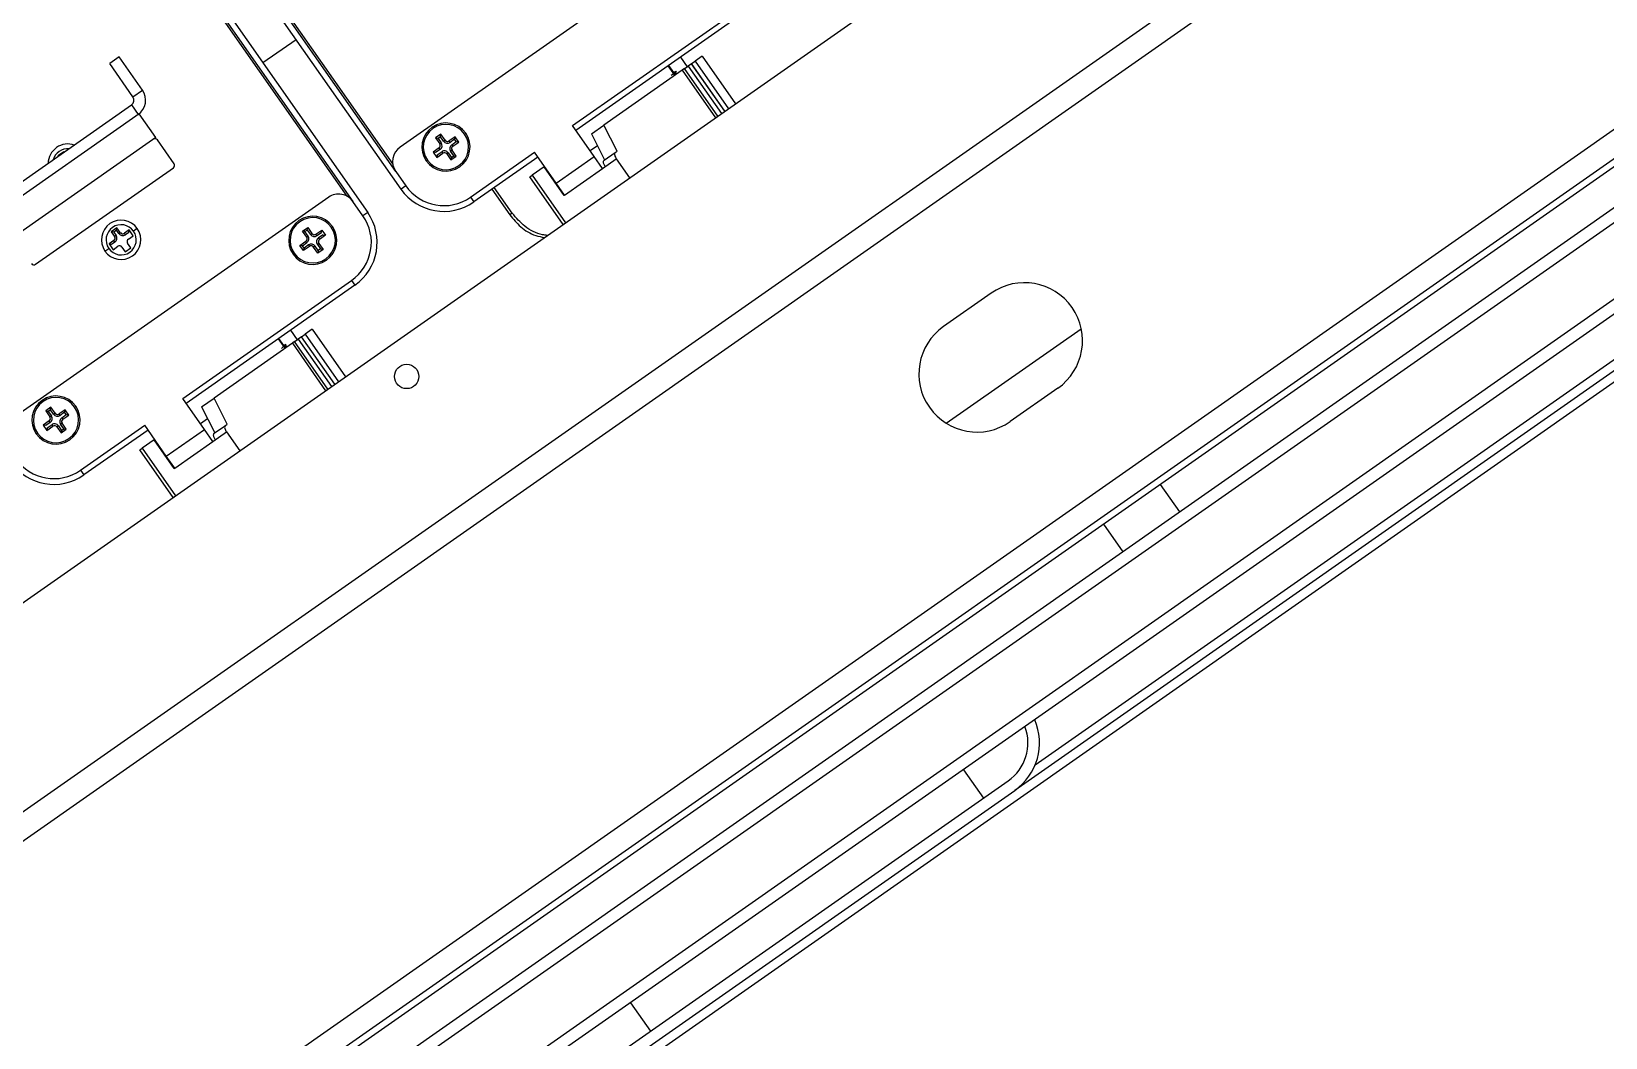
# Model space of a CAD drawing. Header units: millimetres. Extents: x 152904052 to 153933663, y 538271515 to 539240469.
# Drawn here: x 153467468.5 to 153467739.6, y 538579864.4 to 538580037.7 of the extents above; entities that cross this region are included whole.
import ezdxf

# ---------------------------------------------------------------- set-up
doc = ezdxf.new("R2010")
doc.units = ezdxf.units.MM
doc.layers.add('POWR', color=5, linetype='Continuous')

msp = doc.modelspace()

# ---------------------------------------------------------------- linework, layer by layer
at = {"layer": 'POWR', "color": 7}
for p, q in [((153467363.81, 538579867.03), (153467693.28, 538580097.72)), ((153465045.39, 538578202.63), (153467742.04, 538580090.84)), ((153466864.42, 538579481.34), (153467710.2, 538580073.55)), ((153467532.15, 538580010.53), (153467499.45, 538580057.22)), ((153467531.24, 538580013.56), (153467500.27, 538580057.8)), ((153467500.52, 538580057.97), (153467530.74, 538580014.81)), ((153467586.86, 538580056.17), (153467531.98, 538580017.74)), ((153467492.9, 538580052.63), (153467523.87, 538580008.4)), ((153467493.72, 538580053.21), (153467526.41, 538580006.52)), ((153467522.88, 538580009.3), (153467492.65, 538580052.46)), ((153467561.72, 538580021.47), (153467590.8, 538580041.83)), ((153467591.37, 538580041.01), (153467562.29, 538580020.65)), ((153467783.01, 538580034.08), (153466886.86, 538579406.59)), ((153467780.03, 538580034.55), (153466887.43, 538579409.55)), ((153467508.34, 538580032.32), (153467514.08, 538580036.33)), ((153465095.17, 538578168.15), (153467757.42, 538580032.27)), ((153467483.6, 538580033.31), (153467481.97, 538580032.16)), ((153467485.98, 538580026.43), (153467481.97, 538580032.16)), ((153467487.62, 538580027.57), (153467483.6, 538580033.31)), ((153467580.61, 538580031.04), (153467567.11, 538580021.58)), ((153467579.34, 538580030.15), (153467578.2, 538580031.79)), ((153467579.41, 538580030.2), (153467578.27, 538580031.84)), ((153467580.31, 538580033.27), (153467581.46, 538580031.63)), ((153467580.99, 538580031.3), (153467580.61, 538580031.04)), ((153467580.61, 538580031.04), (153467586.34, 538580022.84)), ((153467580.99, 538580031.31), (153467581.62, 538580031.74)), ((153467586.73, 538580023.11), (153467580.99, 538580031.31)), ((153467580.99, 538580031.3), (153467580.99, 538580031.31)), ((153467586.73, 538580023.11), (153467580.99, 538580031.3)), ((153467582.19, 538580032.14), (153467581.62, 538580031.74)), ((153467581.62, 538580031.74), (153467587.36, 538580023.55)), ((153467582.19, 538580032.15), (153467582.82, 538580032.58)), ((153467587.93, 538580023.95), (153467582.19, 538580032.15)), ((153467582.19, 538580032.14), (153467582.19, 538580032.15)), ((153467587.93, 538580023.95), (153467582.19, 538580032.14)), ((153467584.02, 538580033.42), (153467582.82, 538580032.58)), ((153467582.82, 538580032.58), (153467588.56, 538580024.39)), ((153467584.02, 538580033.42), (153467589.75, 538580025.23)), ((153465097.52, 538578164.79), (153467759.77, 538580028.91)), ((153467579.37, 538580030.78), (153467579.14, 538580030.58)), ((153467579.2, 538580030.66), (153467579.37, 538580030.78)), ((153467579.37, 538580030.78), (153467579.56, 538580030.86)), ((153467579.66, 538580030.37), (153467579.47, 538580030.37)), ((153467485.98, 538580026.43), (153467487.62, 538580027.57)), ((153467789.2, 538580025.23), (153466893.05, 538579397.74)), ((153467461.49, 538580008.06), (153467485.73, 538580025.03)), ((153467487.05, 538580023.51), (153467462.47, 538580006.3)), ((153467485.73, 538580025.03), (153467486.88, 538580023.39)), ((153467489.91, 538580019.41), (153467487.05, 538580023.51)), ((153467753.08, 538580022.77), (153466454.73, 538579113.65)), ((153467788.69, 538580022.31), (153466895.98, 538579397.22)), ((153467543.08, 538580020.02), (153467543.29, 538580020.16)), ((153467565.45, 538580016.15), (153467561.72, 538580021.47)), ((153467564.94, 538580020.06), (153467567.11, 538580021.58)), ((153467569.4, 538580017.08), (153467567.11, 538580021.58)), ((153467489.91, 538580019.41), (153467465.34, 538580002.21)), ((153467493.07, 538580014.91), (153467490.2, 538580019)), ((153467538.71, 538580017.63), (153467537.69, 538580016.91)), ((153467539.02, 538580019.98), (153467538.12, 538580019.35)), ((153467538.54, 538580019.28), (153467538.12, 538580019.35)), ((153467538.12, 538580019.35), (153467538.83, 538580018.33)), ((153467538.89, 538580017.38), (153467538.12, 538580016.84)), ((153467538.94, 538580019.55), (153467538.54, 538580019.28)), ((153467538.54, 538580019.28), (153467539.09, 538580018.5)), ((153467538.89, 538580017.38), (153467538.71, 538580017.63)), ((153467539.09, 538580018.5), (153467538.83, 538580018.33)), ((153467538.94, 538580019.55), (153467539.02, 538580019.98)), ((153467539.48, 538580018.78), (153467538.94, 538580019.55)), ((153467539.74, 538580018.96), (153467539.02, 538580019.98)), ((153467539.48, 538580018.78), (153467539.74, 538580018.96)), ((153467541.46, 538580019.55), (153467540.43, 538580018.83)), ((153467540.61, 538580018.58), (153467540.43, 538580018.83)), ((153467541.38, 538580019.12), (153467540.61, 538580018.58)), ((153467540.89, 538580018.19), (153467541.66, 538580018.73)), ((153467540.89, 538580018.19), (153467541.06, 538580017.93)), ((153467541.06, 538580017.93), (153467542.09, 538580018.65)), ((153467541.38, 538580019.12), (153467541.46, 538580019.55)), ((153467541.66, 538580018.73), (153467541.38, 538580019.12)), ((153467542.09, 538580018.65), (153467541.46, 538580019.55)), ((153467541.66, 538580018.73), (153467542.09, 538580018.65)), ((153467565.99, 538580017.99), (153467564.76, 538580017.13)), ((153467564.94, 538580020.06), (153467567.23, 538580015.56)), ((153467797.45, 538580018.68), (153467637.88, 538579906.95)), ((153467641.41, 538579911.37), (153467795.23, 538580019.07)), ((153467798.37, 538580017.37), (153466897.3, 538579386.43)), ((153467474.05, 538580016.97), (153467473.06, 538580016.28)), ((153467473.06, 538580016.28), (153467473.12, 538580016.2)), ((153467474.1, 538580016.89), (153467474.05, 538580016.97)), ((153467536.69, 538580015.55), (153467536.49, 538580015.4)), ((153467538.12, 538580016.84), (153467537.69, 538580016.91)), ((153467537.69, 538580016.91), (153467538.32, 538580016.01)), ((153467538.32, 538580016.01), (153467539.34, 538580016.73)), ((153467538.39, 538580016.44), (153467538.32, 538580016.01)), ((153467538.39, 538580016.44), (153467539.17, 538580016.98)), ((153467539.17, 538580016.98), (153467539.34, 538580016.73)), ((153467540.29, 538580016.78), (153467540.04, 538580016.61)), ((153467540.04, 538580016.61), (153467540.76, 538580015.58)), ((153467540.29, 538580016.78), (153467540.83, 538580016.01)), ((153467540.69, 538580017.06), (153467540.94, 538580017.24)), ((153467541.23, 538580016.29), (153467540.69, 538580017.06)), ((153467540.76, 538580015.58), (153467541.66, 538580016.21)), ((153467540.83, 538580016.01), (153467540.76, 538580015.58)), ((153467540.83, 538580016.01), (153467541.23, 538580016.29)), ((153467541.66, 538580016.21), (153467540.94, 538580017.24)), ((153467541.23, 538580016.29), (153467541.66, 538580016.21)), ((153467544.11, 538580009.14), (153467555.17, 538580016.88)), ((153467555.74, 538580016.06), (153467544.68, 538580008.32)), ((153467558.89, 538580011.56), (153467555.17, 538580016.88)), ((153467558.89, 538580011.56), (153467565.45, 538580016.15)), ((153467566.88, 538580014.1), (153467565.45, 538580016.15)), ((153467566.88, 538580014.1), (153467569.24, 538580015.75)), ((153467567.15, 538580015.51), (153467569.06, 538580016.85)), ((153467569.06, 538580016.85), (153467569.4, 538580017.08)), ((153467569.24, 538580015.75), (153467571.54, 538580012.48)), ((153467469.19, 538579997.58), (153467492.95, 538580014.21)), ((153467531.24, 538580013.56), (153467532.97, 538580011.1)), ((153467554.33, 538580012.64), (153467554.74, 538580012.92)), ((153467560.07, 538580004.44), (153467554.33, 538580012.64)), ((153467556.79, 538580014.36), (153467554.74, 538580012.92)), ((153467554.74, 538580012.92), (153467560.48, 538580004.73)), ((153467556.79, 538580014.36), (153467556.89, 538580014.43)), ((153467560.23, 538580009.44), (153467556.79, 538580014.36)), ((153467560.33, 538580009.51), (153467566.88, 538580014.1)), ((153467532.97, 538580011.1), (153467532.15, 538580010.53)), ((153467547.8, 538580010.51), (153467550.9, 538580006.09)), ((153467551.31, 538580006.37), (153467548.21, 538580010.79)), ((153467560.33, 538580009.51), (153467558.89, 538580011.56)), ((153467560, 538580009.77), (153467560.06, 538580009.9)), ((153467560.06, 538580009.69), (153467560.16, 538580009.76)), ((153467560.23, 538580009.44), (153467560.33, 538580009.51)), ((153467519.69, 538580009.14), (153467464.81, 538579970.71)), ((153467525.59, 538580005.94), (153467523.87, 538580008.4)), ((153467544.11, 538580009.14), (153467544.68, 538580008.32)), ((153467483.22, 538580003.86), (153467482.24, 538580003.18)), ((153467483.15, 538580003.44), (153467483.22, 538580003.86)), ((153467483.8, 538580003.04), (153467483.22, 538580003.86)), ((153467515.18, 538580003.29), (153467516.08, 538580003.92)), ((153467516.01, 538580003.49), (153467516.08, 538580003.92)), ((153467516.08, 538580003.92), (153467516.8, 538580002.9)), ((153467520.15, 538580003.96), (153467520.35, 538580004.1)), ((153467526.41, 538580006.52), (153467525.59, 538580005.94)), ((153467551.31, 538580006.37), (153467550.9, 538580006.09)), ((153467482.69, 538580001.66), (153467481.87, 538580001.09)), ((153467482.67, 538580003.1), (153467482.24, 538580003.18)), ((153467482.24, 538580003.18), (153467482.81, 538580002.36)), ((153467482.87, 538580001.41), (153467482.3, 538580001.01)), ((153467483.15, 538580003.44), (153467482.67, 538580003.1)), ((153467482.67, 538580003.1), (153467483.06, 538580002.53)), ((153467482.87, 538580001.41), (153467482.69, 538580001.66)), ((153467483.06, 538580002.53), (153467482.81, 538580002.36)), ((153467483.54, 538580002.87), (153467483.15, 538580003.44)), ((153467483.54, 538580002.87), (153467483.8, 538580003.04)), ((153467485.31, 538580003.5), (153467484.49, 538580002.92)), ((153467484.67, 538580002.67), (153467484.49, 538580002.92)), ((153467485.24, 538580003.07), (153467484.67, 538580002.67)), ((153467485.63, 538580000.42), (153467485.06, 538580001.24)), ((153467485.18, 538580001.94), (153467486, 538580002.51)), ((153467485.24, 538580003.07), (153467485.31, 538580003.5)), ((153467486, 538580002.51), (153467485.31, 538580003.5)), ((153467486.72, 538580003.75), (153467486.07, 538580003.29)), ((153467514.75, 538580000.85), (153467515.78, 538580001.57)), ((153467515.9, 538580002.27), (153467515.18, 538580003.29)), ((153467515.61, 538580003.22), (153467515.18, 538580003.29)), ((153467515.18, 538580000.78), (153467515.95, 538580001.32)), ((153467515.61, 538580003.22), (153467516.01, 538580003.49)), ((153467516.15, 538580002.44), (153467515.61, 538580003.22)), ((153467515.95, 538580001.32), (153467515.78, 538580001.57)), ((153467516.15, 538580002.44), (153467515.9, 538580002.27)), ((153467516.01, 538580003.49), (153467516.55, 538580002.72)), ((153467516.55, 538580002.72), (153467516.8, 538580002.9)), ((153467517.5, 538580002.77), (153467518.52, 538580003.49)), ((153467517.67, 538580002.52), (153467517.5, 538580002.77)), ((153467517.67, 538580002.52), (153467518.44, 538580003.06)), ((153467517.75, 538580001), (153467518, 538580001.18)), ((153467518.72, 538580002.67), (153467517.95, 538580002.13)), ((153467517.95, 538580002.13), (153467518.13, 538580001.87)), ((153467518, 538580001.18), (153467518.72, 538580000.15)), ((153467519.15, 538580002.59), (153467518.13, 538580001.87)), ((153467518.44, 538580003.06), (153467518.52, 538580003.49)), ((153467518.52, 538580003.49), (153467519.15, 538580002.59)), ((153467518.72, 538580002.67), (153467519.15, 538580002.59)), ((153467481.15, 538579999.85), (153467481.81, 538580000.31)), ((153467481.87, 538580001.09), (153467482.56, 538580000.1)), ((153467482.3, 538580001.01), (153467481.87, 538580001.09)), ((153467482.56, 538580000.1), (153467483.38, 538580000.68)), ((153467484.08, 538580000.55), (153467484.65, 538579999.74)), ((153467484.65, 538579999.74), (153467485.63, 538580000.42)), ((153467513.76, 538579999.49), (153467513.55, 538579999.34)), ((153467515.38, 538579999.95), (153467514.75, 538580000.85)), ((153467515.18, 538580000.78), (153467514.75, 538580000.85)), ((153467515.46, 538580000.38), (153467515.18, 538580000.78)), ((153467516.41, 538580000.67), (153467515.38, 538579999.95)), ((153467515.46, 538580000.38), (153467515.38, 538579999.95)), ((153467516.23, 538580000.92), (153467515.46, 538580000.38)), ((153467516.23, 538580000.92), (153467516.41, 538580000.67)), ((153467517.35, 538580000.72), (153467517.1, 538580000.55)), ((153467517.82, 538579999.52), (153467517.1, 538580000.55)), ((153467517.89, 538579999.95), (153467517.35, 538580000.72)), ((153467517.75, 538580001), (153467518.29, 538580000.23)), ((153467518.72, 538580000.15), (153467517.82, 538579999.52)), ((153467517.89, 538579999.95), (153467517.82, 538579999.52)), ((153467518.29, 538580000.23), (153467517.89, 538579999.95)), ((153467518.29, 538580000.23), (153467518.72, 538580000.15)), ((153467494.55, 538579974.44), (153467523.63, 538579994.8)), ((153467524.2, 538579993.98), (153467495.12, 538579973.62)), ((153467523.63, 538579994.8), (153467524.2, 538579993.98)), ((153467633.82, 538579992.6), (153467625.62, 538579986.87)), ((153467513.14, 538579986.24), (153467514.29, 538579984.6)), ((153467515.02, 538579985.11), (153467514.45, 538579984.71)), ((153467515.02, 538579985.11), (153467515.65, 538579985.55)), ((153467520.76, 538579976.92), (153467515.02, 538579985.11)), ((153467515.02, 538579985.11), (153467515.02, 538579985.11)), ((153467520.76, 538579976.92), (153467515.02, 538579985.11)), ((153467516.85, 538579986.39), (153467515.65, 538579985.55)), ((153467515.65, 538579985.55), (153467521.39, 538579977.36)), ((153467516.85, 538579986.39), (153467522.58, 538579978.2)), ((153467626.08, 538579970.19), (153467649.34, 538579986.47)), ((153467513.44, 538579984), (153467499.94, 538579974.55)), ((153467512.17, 538579983.12), (153467511.03, 538579984.76)), ((153467512.24, 538579983.17), (153467511.1, 538579984.8)), ((153467512.2, 538579983.75), (153467511.97, 538579983.55)), ((153467512.03, 538579983.63), (153467512.2, 538579983.75)), ((153467512.2, 538579983.75), (153467512.39, 538579983.82)), ((153467512.49, 538579983.34), (153467512.3, 538579983.34)), ((153467513.82, 538579984.27), (153467513.44, 538579984)), ((153467513.44, 538579984), (153467519.17, 538579975.81)), ((153467513.82, 538579984.27), (153467514.45, 538579984.71)), ((153467519.56, 538579976.08), (153467513.82, 538579984.27)), ((153467513.82, 538579984.27), (153467513.82, 538579984.27)), ((153467519.56, 538579976.08), (153467513.82, 538579984.27)), ((153467514.45, 538579984.71), (153467520.19, 538579976.52)), ((153467498.28, 538579969.11), (153467494.55, 538579974.44)), ((153467497.77, 538579973.03), (153467499.94, 538579974.55)), ((153467502.23, 538579970.05), (153467499.94, 538579974.55)), ((153467645.29, 538579976.22), (153467637.1, 538579970.49)), ((153467471.85, 538579972.95), (153467470.95, 538579972.32)), ((153467471.37, 538579972.24), (153467470.95, 538579972.32)), ((153467470.95, 538579972.32), (153467471.66, 538579971.29)), ((153467471.77, 538579972.52), (153467471.37, 538579972.24)), ((153467471.37, 538579972.24), (153467471.92, 538579971.47)), ((153467471.92, 538579971.47), (153467471.66, 538579971.29)), ((153467471.77, 538579972.52), (153467471.85, 538579972.95)), ((153467472.31, 538579971.75), (153467471.77, 538579972.52)), ((153467472.56, 538579971.92), (153467471.85, 538579972.95)), ((153467472.31, 538579971.75), (153467472.56, 538579971.92)), ((153467474.29, 538579972.52), (153467473.26, 538579971.8)), ((153467473.44, 538579971.55), (153467473.26, 538579971.8)), ((153467474.21, 538579972.09), (153467473.44, 538579971.55)), ((153467473.72, 538579971.15), (153467474.49, 538579971.69)), ((153467473.89, 538579970.9), (153467474.92, 538579971.62)), ((153467474.21, 538579972.09), (153467474.29, 538579972.52)), ((153467474.49, 538579971.69), (153467474.21, 538579972.09)), ((153467474.92, 538579971.62), (153467474.29, 538579972.52)), ((153467474.49, 538579971.69), (153467474.92, 538579971.62)), ((153467475.91, 538579972.99), (153467476.12, 538579973.13)), ((153467497.77, 538579973.03), (153467500.06, 538579968.53)), ((153467471.54, 538579970.6), (153467470.52, 538579969.88)), ((153467470.94, 538579969.8), (153467470.52, 538579969.88)), ((153467470.52, 538579969.88), (153467471.15, 538579968.98)), ((153467471.72, 538579970.35), (153467470.94, 538579969.8)), ((153467471.15, 538579968.98), (153467472.17, 538579969.7)), ((153467471.22, 538579969.41), (153467471.15, 538579968.98)), ((153467471.22, 538579969.41), (153467472, 538579969.95)), ((153467471.72, 538579970.35), (153467471.54, 538579970.6)), ((153467472, 538579969.95), (153467472.17, 538579969.7)), ((153467473.12, 538579969.75), (153467472.87, 538579969.57)), ((153467472.87, 538579969.57), (153467473.59, 538579968.55)), ((153467473.12, 538579969.75), (153467473.66, 538579968.98)), ((153467473.52, 538579970.03), (153467473.77, 538579970.2)), ((153467474.06, 538579969.26), (153467473.52, 538579970.03)), ((153467473.59, 538579968.55), (153467474.49, 538579969.18)), ((153467473.66, 538579968.98), (153467473.59, 538579968.55)), ((153467473.66, 538579968.98), (153467474.06, 538579969.26)), ((153467473.72, 538579971.15), (153467473.89, 538579970.9)), ((153467474.49, 538579969.18), (153467473.77, 538579970.2)), ((153467474.06, 538579969.26), (153467474.49, 538579969.18)), ((153467476.94, 538579962.11), (153467488, 538579969.85)), ((153467488.57, 538579969.03), (153467477.51, 538579961.29)), ((153467491.72, 538579964.53), (153467488, 538579969.85)), ((153467491.72, 538579964.53), (153467498.28, 538579969.11)), ((153467498.82, 538579970.96), (153467497.59, 538579970.1)), ((153467499.71, 538579967.07), (153467498.28, 538579969.11)), ((153467499.71, 538579967.07), (153467502.07, 538579968.72)), ((153467499.98, 538579968.47), (153467501.89, 538579969.81)), ((153467501.89, 538579969.81), (153467502.23, 538579970.05)), ((153467502.07, 538579968.72), (153467504.36, 538579965.44)), ((153467469.52, 538579968.51), (153467469.32, 538579968.37)), ((153467487.16, 538579965.6), (153467487.57, 538579965.89)), ((153467489.62, 538579967.32), (153467487.57, 538579965.89)), ((153467487.57, 538579965.89), (153467493.31, 538579957.7)), ((153467489.62, 538579967.32), (153467489.72, 538579967.39)), ((153467493.06, 538579962.41), (153467489.62, 538579967.32)), ((153467493.16, 538579962.48), (153467499.71, 538579967.07)), ((153467492.9, 538579957.41), (153467487.16, 538579965.6)), ((153467493.16, 538579962.48), (153467491.72, 538579964.53)), ((153467476.94, 538579962.11), (153467477.51, 538579961.29)), ((153467492.83, 538579962.74), (153467492.89, 538579962.86)), ((153467492.89, 538579962.65), (153467492.99, 538579962.72)), ((153467493.06, 538579962.41), (153467493.16, 538579962.48)), ((153467666.3, 538579954.92), (153467662.98, 538579959.67)), ((153467653.15, 538579952.79), (153467656.47, 538579948.04)), ((153467629.03, 538579910.52), (153467632.48, 538579905.6)), ((153467570.88, 538579862.47), (153467636.74, 538579908.58)), ((153467572.02, 538579860.83), (153467637.88, 538579906.95)), ((153467571.69, 538579870.37), (153467575.14, 538579865.45))]:
    msp.add_line(p, q, dxfattribs=at)
msp.add_circle((153467533.13, 538579978.26), 2.1, dxfattribs=at)
for centre, radius, start, end in [((153467485.16, 538580025.85), 1, 305, 35), ((153467485.16, 538580025.85), 3, 305, 35), ((153467539.89, 538580017.78), 4.15, 35, 215), ((153467539.89, 538580017.78), 3.9, 35, 215), ((153467539.89, 538580017.78), 4.15, 215, 35), ((153467474.76, 538580014.91), 3.4, 71.0319, 178.9681), ((153467474.76, 538580014.91), 2.6, 85.2849, 164.7151), ((153467489.79, 538580018.72), 0.5, 35, 125), ((153467533.7, 538580015.28), 3, 125, 215), ((153467539.89, 538580017.78), 3.9, 215, 35), ((153467538.42, 538580018.04), 0.5, 305, 35), ((153467538.42, 538580018.04), 0.807, 305, 35), ((153467540.14, 538580019.24), 0.807, 215, 305), ((153467540.14, 538580019.24), 0.5, 215, 305), ((153467541.35, 538580017.52), 0.807, 125, 215), ((153467541.35, 538580017.52), 0.5, 125, 215), ((153467492.66, 538580014.62), 0.5, 305, 35), ((153467539.63, 538580016.32), 0.807, 35, 125), ((153467539.63, 538580016.32), 0.5, 35, 125), ((153467521.41, 538580006.68), 3, 35, 125), ((153467539.52, 538580015.69), 9, 215, 305), ((153467539.52, 538580015.69), 8, 215, 305), ((153467483.94, 538580001.8), 3.4, 35, 215), ((153467483.94, 538580001.8), 2.6, 35, 215), ((153467516.95, 538580001.72), 4.15, 35, 215), ((153467516.95, 538580001.72), 3.9, 35, 215), ((153467516.95, 538580001.72), 4.15, 215, 35), ((153467516.95, 538580001.72), 3.9, 215, 35), ((153467519.04, 538580001.35), 8, 305, 35), ((153467519.04, 538580001.35), 9, 305, 35), ((153467483.94, 538580001.8), 3.4, 215, 35), ((153467483.94, 538580001.8), 2.6, 215, 35), ((153467482.4, 538580002.07), 0.5, 305, 35), ((153467482.4, 538580002.07), 0.807, 305, 35), ((153467484.21, 538580003.33), 0.807, 215, 305), ((153467484.21, 538580003.33), 0.5, 215, 305), ((153467485.47, 538580001.53), 0.5, 125, 215), ((153467515.49, 538580001.98), 0.5, 305, 35), ((153467515.49, 538580001.98), 0.807, 305, 35), ((153467517.21, 538580003.18), 0.807, 215, 305), ((153467517.21, 538580003.18), 0.5, 215, 305), ((153467518.41, 538580001.46), 0.807, 125, 215), ((153467518.41, 538580001.46), 0.5, 125, 215), ((153467483.67, 538580000.27), 0.5, 35, 125), ((153467516.69, 538580000.26), 0.807, 35, 125), ((153467516.69, 538580000.26), 0.5, 35, 125), ((153467468.9, 538579997.99), 0.5, 215, 305), ((153467639.55, 538579984.41), 10, 305, 125), ((153467631.36, 538579978.68), 10, 125, 305), ((153467472.72, 538579970.75), 4.15, 35, 215), ((153467472.72, 538579970.75), 3.9, 35, 215), ((153467472.72, 538579970.75), 4.15, 215, 35), ((153467472.72, 538579970.75), 3.9, 215, 35), ((153467471.25, 538579971.01), 0.5, 305, 35), ((153467471.25, 538579971.01), 0.807, 305, 35), ((153467472.97, 538579972.21), 0.807, 215, 305), ((153467472.97, 538579972.21), 0.5, 215, 305), ((153467472.46, 538579969.29), 0.807, 35, 125), ((153467472.46, 538579969.29), 0.5, 35, 125), ((153467474.18, 538579970.49), 0.807, 125, 215), ((153467474.18, 538579970.49), 0.5, 125, 215), ((153467472.35, 538579968.66), 9, 215, 305), ((153467472.35, 538579968.66), 8, 215, 305), ((153467632.15, 538579915.14), 8, 305, 20.5225), ((153467632.15, 538579915.14), 10, 305, 23.463)]:
    msp.add_arc(centre, radius, start, end, dxfattribs=at)
for points, knots in [([(153467579.54, 538580030.83), (153467579.54, 538580030.81), (153467579.53, 538580030.78), (153467579.26, 538580030.54), (153467578.9, 538580030.26), (153467578.71, 538580030.1)], [0, 0, 0, 0, 0.212902, 0.581197, 1, 1, 1, 1]), ([(153467579.15, 538580030.22), (153467579.24, 538580030.27), (153467579.41, 538580030.36), (153467579.49, 538580030.38), (153467579.48, 538580030.34), (153467579.4, 538580030.26), (153467579.37, 538580030.24)], [0, 0, 0, 0, 0.286738, 0.571951, 0.85364, 1, 1, 1, 1]), ([(153467579.42, 538580030.44), (153467579.45, 538580030.51), (153467579.49, 538580030.64), (153467579.54, 538580030.78), (153467579.56, 538580030.85)], [0, 0, 0, 0, 0.499894, 1, 1, 1, 1]), ([(153467567.33, 538580014.41), (153467567.28, 538580014.49), (153467567.17, 538580014.65), (153467567.07, 538580014.91), (153467567.02, 538580015.17), (153467567.03, 538580015.39), (153467567.11, 538580015.47), (153467567.15, 538580015.51)], [0, 0, 0, 0, 0.174736, 0.363548, 0.559692, 0.78787, 1, 1, 1, 1]), ([(153467569.06, 538580016.85), (153467569.02, 538580016.79), (153467568.92, 538580016.68), (153467568.94, 538580016.37), (153467569.06, 538580016.04), (153467569.18, 538580015.84), (153467569.24, 538580015.75)], [0, 0, 0, 0, 0.273241, 0.566326, 0.792171, 1, 1, 1, 1]), ([(153467550.9, 538580006.09), (153467551.49, 538580005.38), (153467552.72, 538580003.91), (153467554.86, 538580002.57), (153467556.35, 538580002.29), (153467556.86, 538580002.2)], [0, 0, 0, 0, 0.379209, 0.787421, 1, 1, 1, 1]), ([(153467557.39, 538580002.57), (153467557.1, 538580002.6), (153467555.69, 538580002.73), (153467553.41, 538580003.96), (153467551.99, 538580005.59), (153467551.31, 538580006.37)], [0, 0, 0, 0, 0.1192202, 0.5767634, 1, 1, 1, 1]), ([(153467512.37, 538579983.79), (153467512.37, 538579983.78), (153467512.36, 538579983.75), (153467512.09, 538579983.51), (153467511.73, 538579983.22), (153467511.54, 538579983.07)], [0, 0, 0, 0, 0.212902, 0.581197, 1, 1, 1, 1]), ([(153467512.29, 538579983.33), (153467512.3, 538579983.33), (153467512.33, 538579983.35), (153467512.31, 538579983.31), (153467512.23, 538579983.23), (153467512.2, 538579983.2)], [0, 0, 0, 0, 0.0914544, 0.6893476, 1, 1, 1, 1]), ([(153467512.25, 538579983.4), (153467512.27, 538579983.47), (153467512.32, 538579983.61), (153467512.37, 538579983.74), (153467512.39, 538579983.81)], [0, 0, 0, 0, 0.499894, 1, 1, 1, 1]), ([(153467501.89, 538579969.81), (153467501.85, 538579969.76), (153467501.75, 538579969.65), (153467501.77, 538579969.34), (153467501.89, 538579969.01), (153467502.01, 538579968.81), (153467502.07, 538579968.72)], [0, 0, 0, 0, 0.273241, 0.566326, 0.792171, 1, 1, 1, 1]), ([(153467500.16, 538579967.38), (153467500.11, 538579967.46), (153467500, 538579967.62), (153467499.9, 538579967.88), (153467499.85, 538579968.13), (153467499.86, 538579968.35), (153467499.94, 538579968.44), (153467499.98, 538579968.47)], [0, 0, 0, 0, 0.1747357, 0.3635479, 0.5596916, 0.7878702, 1, 1, 1, 1])]:
    msp.add_open_spline(points, degree=3, knots=knots, dxfattribs=at)

doc.saveas('drawing.dxf')
